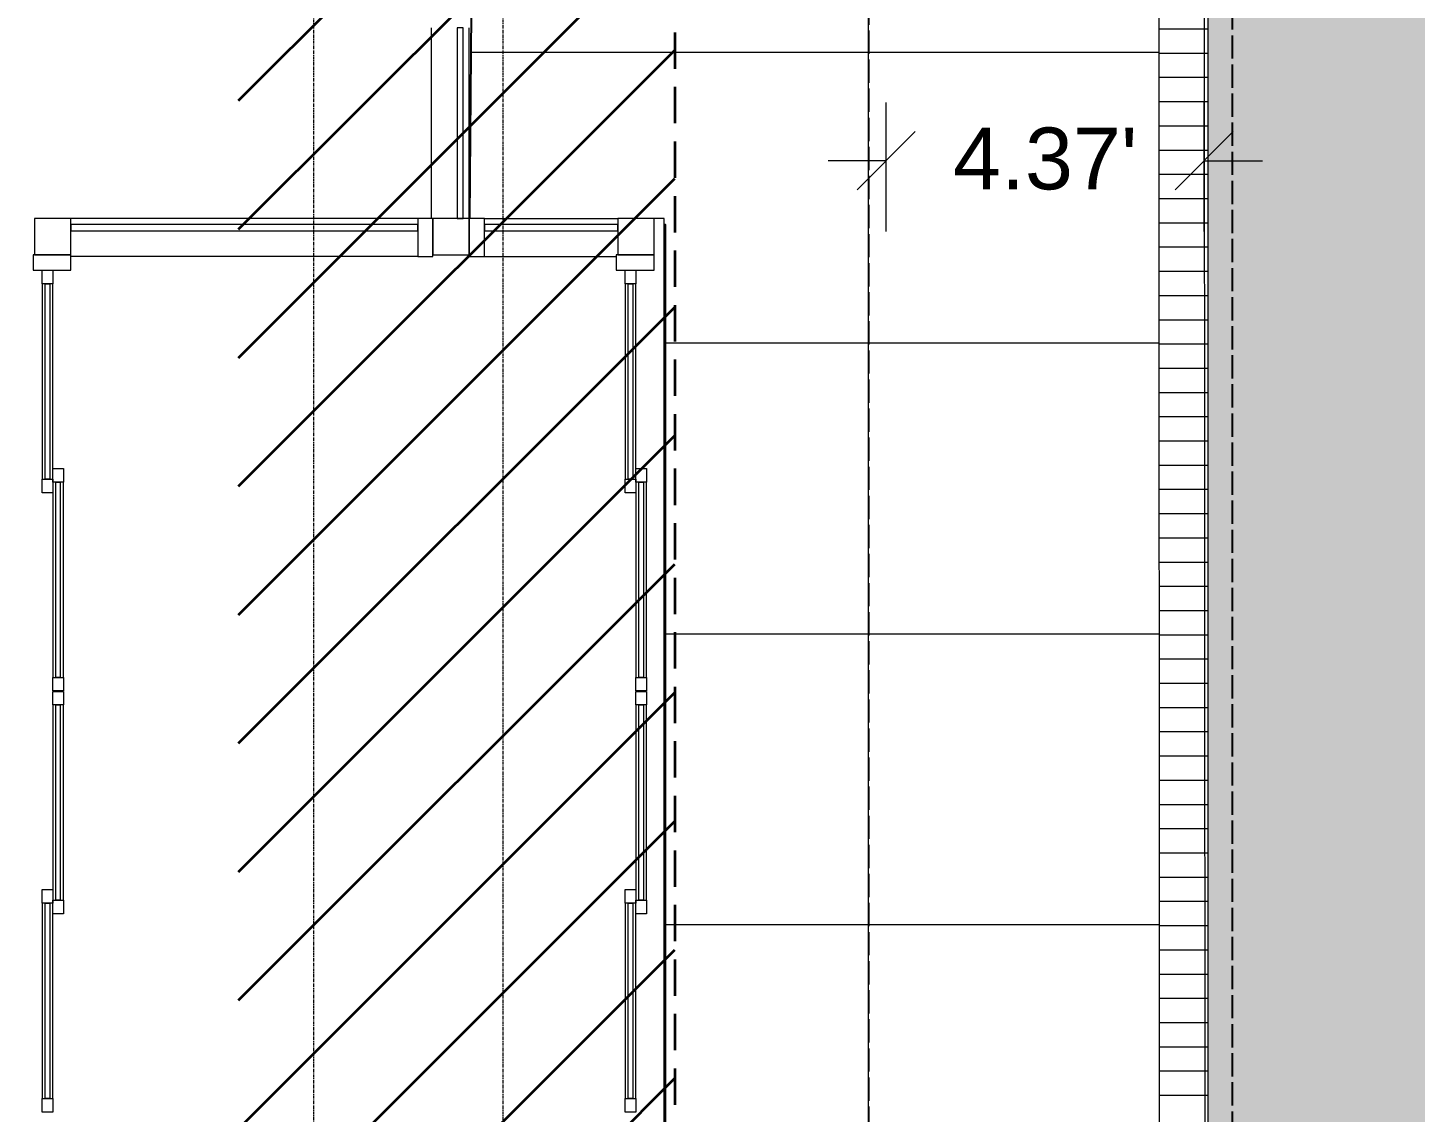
# Model space of a CAD drawing. Header units: inches. Extents: x 3268 to 7018, y 976 to 6708.
# Drawn here: x 5946 to 6175, y 3609.6 to 3788.6 of the extents above; entities that cross this region are included whole.
import ezdxf

# ---------------------------------------------------------------- set-up
doc = ezdxf.new("R2010")
doc.units = ezdxf.units.IN
doc.header["$MEASUREMENT"] = 0
for name, pattern in [('Grid Line 1_2_', [0.8749999999999999, 0.4999999999999999, -0.125, 0.125, -0.125]), ('IMPORT-DASHED _2_', [8.999999999999996, 5.999999999999998, -2.999999999999999]), ('IMPORT-EASEMENT2', [4.799999999999999, 3.839999999999999, -0.9599999999999999])]:
    doc.linetypes.add(name, pattern=pattern)
for name, color, linetype, lineweight in [('A-DOOR', 31, 'Continuous', 9), ('A-FLOR', 192, 'Continuous', 9), ('A-GLAZ-CURT', 52, 'Continuous', 9), ('A-GLAZ-CWMG', 51, 'Continuous', 9), ('C-ANNO-5FT-PED-ZONE', 130, 'Continuous', 25), ('C-BLDG', 3, 'Continuous', 25), ('C-ESMT-STBK', 4, 'IMPORT-DASHED _2_', 35), ('L-DROPOFF STUDIES', 2, 'Continuous', 15), ('L-PVMT-BRCK-HATC', 252, 'Continuous', 15), ('L-PVMT-CONC-HATC', 252, 'Continuous', 15), ('S-GRID', 1, 'Continuous', 9), ('site_dwg', 8, 'Continuous', 9)]:
    doc.layers.add(name, color=color, linetype=linetype, lineweight=lineweight)
doc.styles.add('Arial_1', font='arial.ttf', dxfattribs={"height": 10.2})

# ---------------------------------------------------------------- blocks, each defined once
blk = doc.blocks.new('Curtain Wall-Automatic Sliding Double Door - SEE ELEV-11183807-Overall Retail Plan Opt 2')
at = {"layer": 'A-DOOR'}
for p, q in [((-69.49999999999987, 0), (-69.49999999999987, 1.75)), ((-69.49999999999987, 1.75), (-67.24999999999983, 1.75)), ((-67.24999999999983, 0), (-69.49999999999987, 0)), ((-67.24999999999983, 1.75), (-67.24999999999983, 0)), ((-34.99999999999987, 1.75), (-67.24999999999983, 1.75)), ((-67.24999999999989, 0.4999999999999999), (-67.24999999999989, 1.249999999999999)), ((-67.24999999999989, 1.249999999999999), (-34.99999999999985, 1.249999999999999)), ((-34.99999999999985, 0.4999999999999999), (-67.24999999999989, 0.4999999999999999)), ((-67.24999999999983, 0), (-36.75000000000022, 0)), ((-36.74999999999994, -1.749999999999999), (-36.74999999999994, 1.498801083243961e-14)), ((-36.74999999999994, 1.498801083243961e-14), (-34.49999999999993, 1.498801083243961e-14)), ((-34.99999999999987, 0), (-34.99999999999987, 1.75)), ((-34.99999999999987, 1.75), (-32.74999999999996, 1.75)), ((-34.99999999999985, 1.249999999999999), (-34.99999999999985, 0.4999999999999999)), ((-32.74999999999996, 0), (-34.99999999999987, 0)), ((-34.49999999999993, 1.498801083243961e-14), (-34.49999999999993, -1.749999999999999)), ((-32.74999999999996, 1.75), (-32.74999999999996, 0)), ((-2.281249999999998, 1.498801083243961e-14), (-32.7499999999996, 1.498801083243961e-14)), ((-2.281249999999998, -1.749999999999999), (-2.281249999999998, 1.498801083243961e-14)), ((-2.281249999999998, 1.498801083243961e-14), (-0.03124999999999822, 1.498801083243961e-14)), ((-0.03124999999999822, 1.498801083243961e-14), (-0.03124999999999822, -1.749999999999999)), ((0.03125000000000355, -1.749999999999999), (0.03125000000000355, 1.498801083243961e-14)), ((0.03125000000000355, 1.498801083243961e-14), (2.281250000000003, 1.498801083243961e-14)), ((2.281250000000003, 1.498801083243961e-14), (2.281250000000003, -1.749999999999999)), ((32.74999999999961, 1.498801083243961e-14), (2.281250000000003, 1.498801083243961e-14)), ((32.74999999999994, 0), (32.74999999999994, 1.75)), ((32.74999999999994, 1.75), (34.99999999999989, 1.75)), ((34.99999999999989, 0), (32.74999999999994, 0)), ((34.49999999999994, -1.749999999999999), (34.49999999999994, 1.498801083243961e-14)), ((34.49999999999994, 1.498801083243961e-14), (36.74999999999994, 1.498801083243961e-14)), ((34.99999999999989, 1.75), (34.99999999999989, 0)), ((67.24999999999982, 1.75), (34.99999999999989, 1.75)), ((34.99999999999987, 0.4999999999999999), (34.99999999999987, 1.249999999999999)), ((34.99999999999987, 1.249999999999999), (67.2499999999999, 1.249999999999999)), ((67.2499999999999, 0.4999999999999999), (34.99999999999987, 0.4999999999999999)), ((36.75000000000024, 0), (67.24999999999982, 0)), ((36.74999999999994, 1.498801083243961e-14), (36.74999999999994, -1.749999999999999)), ((67.24999999999982, 0), (67.24999999999982, 1.75)), ((67.24999999999982, 1.75), (69.49999999999987, 1.75)), ((67.2499999999999, 1.249999999999999), (67.2499999999999, 0.4999999999999999)), ((69.49999999999987, 0), (67.24999999999982, 0)), ((69.49999999999987, 1.75), (69.49999999999987, 0)), ((-34.49999999999993, -1.749999999999999), (-36.74999999999994, -1.749999999999999)), ((-34.49999999999993, -1.249999999999809), (-34.49999999999993, -0.5000000000000324)), ((-34.49999999999993, -0.5000000000000324), (-2.281249999999998, -0.5000000000000324)), ((-2.281249999999998, -1.249999999999809), (-34.49999999999993, -1.249999999999809)), ((-34.49999999999993, -1.749999999999999), (-2.281249999999998, -1.749999999999999)), ((-2.281249999999998, -0.5000000000000324), (-2.281249999999998, -1.249999999999809)), ((-0.03124999999999822, -1.749999999999999), (-2.281249999999998, -1.749999999999999)), ((2.281250000000003, -1.749999999999999), (0.03125000000000355, -1.749999999999999)), ((2.281249999999998, -1.249999999999809), (2.281249999999998, -0.5000000000000324)), ((2.281249999999998, -0.5000000000000324), (34.49999999999994, -0.5000000000000324)), ((34.49999999999994, -1.249999999999809), (2.281249999999998, -1.249999999999809)), ((2.281250000000003, -1.749999999999999), (34.49999999999994, -1.749999999999999)), ((34.49999999999994, -0.5000000000000324), (34.49999999999994, -1.249999999999809)), ((36.74999999999994, -1.749999999999999), (34.49999999999994, -1.749999999999999))]:
    blk.add_line(p, q, dxfattribs=at)
blk = doc.blocks.new('Rectangular Mullion - 2_5_ x 6_ rectangular-7822256-Overall Retail Plan Opt 2')
at = {"layer": 'A-GLAZ-CWMG'}
for p, q in [((-2.49999999999909, 3), (0, 3)), ((-2.49999999999909, -1.159072837708663e-13), (-2.49999999999909, 3)), ((0, 3), (0, -3.250000000000454)), ((-2.49999999999909, -3.250000000000454), (-2.49999999999909, -1.750000000000397)), ((0, -3.250000000000454), (-2.49999999999909, -3.250000000000454))]:
    blk.add_line(p, q, dxfattribs=at)
blk = doc.blocks.new('Curtain Wall-Automatic Sliding Double Door - SEE ELEV-11184515-Overall Retail Plan Opt 2')
at = {"layer": 'A-DOOR'}
for p, q in [((-69.49999999999987, 0), (-69.49999999999987, 1.75)), ((-69.49999999999987, 1.75), (-67.24999999999983, 1.75)), ((-67.24999999999983, 0), (-69.49999999999987, 0)), ((-67.24999999999983, 1.75), (-67.24999999999983, 0)), ((-34.99999999999987, 1.75), (-67.24999999999983, 1.75)), ((-67.24999999999989, 0.4999999999999999), (-67.24999999999989, 1.249999999999999)), ((-67.24999999999989, 1.249999999999999), (-34.99999999999985, 1.249999999999999)), ((-34.99999999999985, 0.4999999999999999), (-67.24999999999989, 0.4999999999999999)), ((-67.24999999999983, 0), (-36.75000000000022, 0)), ((-36.74999999999994, -1.749999999999999), (-36.74999999999994, 1.498801083243961e-14)), ((-36.74999999999994, 1.498801083243961e-14), (-34.49999999999993, 1.498801083243961e-14)), ((-34.99999999999987, 0), (-34.99999999999987, 1.75)), ((-34.99999999999987, 1.75), (-32.74999999999996, 1.75)), ((-34.99999999999985, 1.249999999999999), (-34.99999999999985, 0.4999999999999999)), ((-32.74999999999996, 0), (-34.99999999999987, 0)), ((-34.49999999999993, 1.498801083243961e-14), (-34.49999999999993, -1.749999999999999)), ((-32.74999999999996, 1.75), (-32.74999999999996, 0)), ((-2.281249999999998, 1.498801083243961e-14), (-32.7499999999996, 1.498801083243961e-14)), ((-2.281249999999998, -1.749999999999999), (-2.281249999999998, 1.498801083243961e-14)), ((-2.281249999999998, 1.498801083243961e-14), (-0.03124999999999822, 1.498801083243961e-14)), ((-0.03124999999999822, 1.498801083243961e-14), (-0.03124999999999822, -1.749999999999999)), ((0.03125000000000355, -1.749999999999999), (0.03125000000000355, 1.498801083243961e-14)), ((0.03125000000000355, 1.498801083243961e-14), (2.281250000000003, 1.498801083243961e-14)), ((2.281250000000003, 1.498801083243961e-14), (2.281250000000003, -1.749999999999999)), ((32.74999999999961, 1.498801083243961e-14), (2.281250000000003, 1.498801083243961e-14)), ((32.74999999999994, 0), (32.74999999999994, 1.75)), ((32.74999999999994, 1.75), (34.99999999999989, 1.75)), ((34.99999999999989, 0), (32.74999999999994, 0)), ((34.49999999999994, -1.749999999999999), (34.49999999999994, 1.498801083243961e-14)), ((34.49999999999994, 1.498801083243961e-14), (36.74999999999994, 1.498801083243961e-14)), ((34.99999999999989, 1.75), (34.99999999999989, 0)), ((67.24999999999982, 1.75), (34.99999999999989, 1.75)), ((34.99999999999987, 0.4999999999999999), (34.99999999999987, 1.249999999999999)), ((34.99999999999987, 1.249999999999999), (67.2499999999999, 1.249999999999999)), ((67.2499999999999, 0.4999999999999999), (34.99999999999987, 0.4999999999999999)), ((36.75000000000024, 0), (67.24999999999982, 0)), ((36.74999999999994, 1.498801083243961e-14), (36.74999999999994, -1.749999999999999)), ((67.24999999999982, 0), (67.24999999999982, 1.75)), ((67.24999999999982, 1.75), (69.49999999999987, 1.75)), ((67.2499999999999, 1.249999999999999), (67.2499999999999, 0.4999999999999999)), ((69.49999999999987, 0), (67.24999999999982, 0)), ((69.49999999999987, 1.75), (69.49999999999987, 0)), ((-34.49999999999993, -1.749999999999999), (-36.74999999999994, -1.749999999999999)), ((-34.49999999999993, -1.249999999999809), (-34.49999999999993, -0.5000000000000324)), ((-34.49999999999993, -0.5000000000000324), (-2.281249999999998, -0.5000000000000324)), ((-2.281249999999998, -1.249999999999809), (-34.49999999999993, -1.249999999999809)), ((-34.49999999999993, -1.749999999999999), (-2.281249999999998, -1.749999999999999)), ((-2.281249999999998, -0.5000000000000324), (-2.281249999999998, -1.249999999999809)), ((-0.03124999999999822, -1.749999999999999), (-2.281249999999998, -1.749999999999999)), ((2.281250000000003, -1.749999999999999), (0.03125000000000355, -1.749999999999999)), ((2.281249999999998, -1.249999999999809), (2.281249999999998, -0.5000000000000324)), ((2.281249999999998, -0.5000000000000324), (34.49999999999994, -0.5000000000000324)), ((34.49999999999994, -1.249999999999809), (2.281249999999998, -1.249999999999809)), ((2.281250000000003, -1.749999999999999), (34.49999999999994, -1.749999999999999)), ((34.49999999999994, -0.5000000000000324), (34.49999999999994, -1.249999999999809)), ((36.74999999999994, -1.749999999999999), (34.49999999999994, -1.749999999999999))]:
    blk.add_line(p, q, dxfattribs=at)
blk = doc.blocks.new('Rectangular Mullion - 2_5_ x 6_ rectangular-V15-Overall Retail Plan Opt 2')
at = {"layer": 'A-GLAZ-CWMG'}
for p, q in [((-2.49999999999909, 3), (0, 3)), ((-2.49999999999909, 1.165068042041639e-12), (-2.49999999999909, 3)), ((0, 3), (0, -3.250000000000454)), ((-2.49999999999909, -3.250000000000454), (-2.49999999999909, -1.749999999999116)), ((0, -3.250000000000454), (-2.49999999999909, -3.250000000000454))]:
    blk.add_line(p, q, dxfattribs=at)
blk = doc.blocks.new('System Panel - GLA-01 - Insulated Glass - Clear-11184238-Overall Retail Plan Opt 2')
at = {"layer": 'A-GLAZ-CURT'}
for p, q in [((15.75, 1.999999999999545), (-15.75, 1.999999999999545)), ((-15.75, 1.999999999999545), (-15.75, 1.000000000000455)), ((-15.75, 1.000000000000455), (15.75, 1.000000000000455)), ((15.75, 1.000000000000455), (15.75, 1.999999999999545))]:
    blk.add_line(p, q, dxfattribs=at)
blk = doc.blocks.new('Quad Corner Mullion - 6_ x 6_ Quad Corner-9459327-Overall Retail Plan Opt 2')
at = {"layer": 'A-GLAZ-CWMG'}
for p, q in [((-3, 3), (3, 3)), ((-3, -3), (-3, 3)), ((3, 3), (3, -3)), ((3, -3), (-3, -3))]:
    blk.add_line(p, q, dxfattribs=at)
blk = doc.blocks.new('Rectangular Mullion - 2_5_ x 6_ rectangular-11184236-Overall Retail Plan Opt 2')
at = {"layer": 'A-GLAZ-CWMG'}
for p, q in [((6012.625343047519, 3757.148582565579), (6012.625343047519, 3788.648582565582)), ((6018.875343047519, 3757.148582565579), (6018.875343047519, 3788.648582565582))]:
    blk.add_line(p, q, dxfattribs=at)
blk = doc.blocks.new('System Panel - GLA-01 - Insulated Glass - Clear-11662807-Overall Retail Plan Opt 2')
at = {"layer": 'A-GLAZ-CURT'}
for p, q in [((11.00000000000227, -0.9999999999990904), (-11.00000000000227, -0.9999999999990904)), ((-11.00000000000227, -0.9999999999990904), (-11.00000000000227, -1.999999999998181)), ((-11.00000000000227, -1.999999999998181), (11.00000000000227, -1.999999999998181)), ((11.00000000000227, -1.999999999998181), (11.00000000000227, -0.9999999999990904))]:
    blk.add_line(p, q, dxfattribs=at)
blk = doc.blocks.new('Rectangular Mullion - 2_5_ x 6_ rectangular-11662806-Overall Retail Plan Opt 2')
at = {"layer": 'A-GLAZ-CWMG'}
for p, q in [((6021.37534304752, 3757.14858256558), (6043.375343047524, 3757.14858256558)), ((6021.37534304752, 3750.898582565581), (6043.125343047524, 3750.89858256558))]:
    blk.add_line(p, q, dxfattribs=at)
blk = doc.blocks.new('Quad Corner Mullion - 6_ x 6_ Quad Corner-7822263-Overall Retail Plan Opt 2')
at = {"layer": 'A-GLAZ-CWMG'}
for p, q in [((3, 3), (-3, 3)), ((-3, 3), (-3, -3)), ((3, -3), (3, 3)), ((-3, -3), (3, -3))]:
    blk.add_line(p, q, dxfattribs=at)
blk = doc.blocks.new('System Panel - GLA-01 - Insulated Glass - Clear-11662803-Overall Retail Plan Opt 2')
at = {"layer": 'A-GLAZ-CURT'}
for p, q in [((-0.9516645831037439, 1.999999999998181), (-28.62499999999818, 1.999999999998181)), ((-28.62499999999818, 1.999999999998181), (-28.62499999999818, 0.9999999999990904)), ((-28.62499999999818, 0.9999999999990904), (-0.9516141399037535, 0.9999999999990904)), ((28.62499999999681, 1.999999999998181), (-0.9516645831037439, 1.999999999998181)), ((-0.9516141399037535, 0.9999999999990904), (28.62499999999681, 0.9999999999990904)), ((28.62499999999681, 0.9999999999990904), (28.62499999999681, 1.999999999998181))]:
    blk.add_line(p, q, dxfattribs=at)
blk = doc.blocks.new('Rectangular Mullion - 2_5_ x 6_ rectangular-11662802-Overall Retail Plan Opt 2')
at = {"layer": 'A-GLAZ-CWMG'}
for p, q in [((5980.798628021219, 3757.14858256558), (5953.125343047524, 3757.14858256558)), ((6010.37534304752, 3757.148582565579), (5980.798628021219, 3757.14858256558)), ((5980.798943291217, 3750.89858256558), (5953.125343047524, 3750.89858256558)), ((6010.37534304752, 3750.89858256558), (5980.798943291217, 3750.89858256558))]:
    blk.add_line(p, q, dxfattribs=at)
blk = doc.blocks.new('Quad Corner Mullion - 6_ x 6_ Quad Corner-7822252-Overall Retail Plan Opt 2')
at = {"layer": 'A-GLAZ-CWMG'}
for p, q in [((3, 3), (-3, 3)), ((-3, 3), (-3, -3)), ((3, -3), (3, 3)), ((-3, -3), (3, -3))]:
    blk.add_line(p, q, dxfattribs=at)
blk = doc.blocks.new('Rectangular Mullion - 2_5_ x 6_ rectangular-11662804-Overall Retail Plan Opt 2')
at = {"layer": 'A-GLAZ-CWMG'}
for p, q in [((-2.500000000000454, 3.24999999999909), (0, 3.24999999999909)), ((-2.500000000000454, -3), (-2.500000000000454, 3.24999999999909)), ((0, 3.24999999999909), (0, -3)), ((0, -3), (-2.500000000000454, -3))]:
    blk.add_line(p, q, dxfattribs=at)
blk = doc.blocks.new('Rectangular Mullion - 2_5_ x 6_ rectangular-11662808-Overall Retail Plan Opt 2')
at = {"layer": 'A-GLAZ-CWMG'}
for p, q in [((-2.500000000000454, 3), (0, 3)), ((-2.500000000000454, -3.24999999999909), (-2.500000000000454, 3)), ((0, 3), (0, -3.24999999999909)), ((0, -3.24999999999909), (-2.500000000000454, -3.24999999999909))]:
    blk.add_line(p, q, dxfattribs=at)
blk = doc.blocks.new('site_dwg__ArchTick-12649359-Overall Retail Plan Opt 2')
at = {"layer": 'L-DROPOFF STUDIES', "color": 53}
blk.add_line((-5.999999999999999, -5.999999999999999), (5.999999999999999, 5.999999999999999), dxfattribs=at)
blk = doc.blocks.new('site_dwg_b2-12649368-Overall Retail Plan Opt 2')
at = {"layer": 'L-PVMT-BRCK-HATC', "color": 53}
blk.add_line((0, 0), (0, 7.990953347180038), dxfattribs=at)
blk = doc.blocks.new('site_dwg-12440225-Overall Retail Plan Opt 2')
at = {"layer": 'C-ESMT-STBK'}
h = blk.add_hatch(dxfattribs=at)
h.set_pattern_fill('FP_236', color=43, style=0, pattern_type=2)
h.set_pattern_definition([(41.19300000000002, (24349227.445, 9821790.73), (-9.878962955707756, 11.2874306606842), [])])
h.paths.add_polyline_path([(24340754.41764874, 9814238.256800799), (24341007.28369483, 9818038.207201697), (24340597.61508091, 9818336.289935663), (24339080.54507963, 9818175.041572), (24339041.04656363, 9818170.586227996), (24338991.68861391, 9818164.27902802), (24338951.70183868, 9818158.637384389), (24338912.96937073, 9818152.689061128), (24338874.36010189, 9818146.280125272), (24338835.87236292, 9818139.411975248), (24338797.50579851, 9818132.085986648), (24338766.50818425, 9818125.853604812), (24338766.89231019, 9818124.002092425), (24338807.18576453, 9818132.259389622), (24338846.06993594, 9818139.731584428), (24338885.04424, 9818146.727429258), (24338924.10287013, 9818153.245822722), (24338956.51865115, 9818158.316607647), (24338953.32382087, 9818110.342748318), (24338969.07279708, 9818112.710400388), (24339007.86497075, 9818118.055290567), (24339046.71994471, 9818122.92269113), (24339092.45343486, 9818128.037917001), (24340292.99008468, 9818255.650188034), (24340584.31472673, 9818286.605874758), (24340934.68922023, 9818031.666679043), (24340687.3560084, 9814314.861073798), (24339595.34670922, 9814726.863514047), (24339587.50957331, 9814715.68687136), (24338715.45843181, 9815327.180653278), (24338691.60180446, 9815293.158049863), (24339013.48739237, 9815068.288049085), (24339549.36884944, 9814692.907733086), (24340725.61240819, 9814249.124683892)])
h.paths.add_polyline_path([(24338722.46981283, 9815337.179779818), (24338763.80719084, 9815396.132170605), (24338658.92817304, 9815468.79891386), (24338617.74228099, 9815409.741564125), (24338722.19139668, 9815337.372683933)])
at = {"layer": 'L-PVMT-BRCK-HATC'}
h = blk.add_hatch(dxfattribs=at)
h.set_pattern_fill('FP_246', color=53, style=0, pattern_type=2)
h.set_pattern_definition([(41.19300000000002, (24339643.438, 9814490.821), (0.375403592299723, 5.641549445222338), [11.995, -3.998]), (131.193, (24339646.447, 9814493.454), (0.3754035922997256, 5.641549445222338), [11.995, -3.998])])
h.paths.add_polyline_path([(24340944.14260868, 9815161.56902191), (24340946.20790308, 9815192.747086309), (24341054.75702199, 9815287.751801526), (24341063.87239928, 9815424.199854838), (24341015.92996943, 9815427.389928112), (24341020.73005893, 9815499.242452446), (24341068.6233038, 9815496.042956479), (24341085.92457959, 9815756.343615633), (24341038.03025398, 9815759.526984198), (24341042.83057567, 9815831.382984137), (24341090.71518529, 9815828.196758201), (24341094.25579284, 9815881.407237886), (24340999.25292033, 9815989.95425186), (24341037.33064584, 9816562.210287204), (24341145.95890891, 9816657.28427078), (24341149.83738892, 9816715.34122569), (24341101.91933975, 9816718.542378701), (24341106.71858403, 9816790.382251019), (24341154.61183225, 9816787.182754835), (24341172.38615708, 9817054.592693102), (24341124.49183767, 9817057.776154408), (24341129.29215316, 9817129.632061608), (24341177.18540137, 9817126.432565417), (24341191.29366988, 9817337.949903736), (24341143.30704276, 9817341.15563808), (24341148.15635795, 9817412.992162973), (24341196.04622471, 9817409.792895138), (24341198.60298609, 9817448.452610748), (24341103.52900252, 9817557.080873795), (24341063.62171076, 9817559.73488301), (24340904.2315685, 9815164.235268736)])
at = {"layer": 'C-ANNO-5FT-PED-ZONE', "color": 213, "linetype": 'IMPORT-EASEMENT2', "flags": 128}
for points in [[(24341173.43156312, 9817974.569704888), (24341064.86211379, 9817879.53891328), (24341058.60739409, 9817785.539047208), (24341020.66169335, 9817759.050960105), (24341002.73584636, 9817494.243455587), (24341098.03372912, 9817385.653583419), (24341049.7296923, 9816657.855822798), (24340942.84306337, 9816588.119622858), (24340903.15724013, 9815991.696087312), (24340997.75345884, 9815877.316419568), (24340956.93820208, 9815281.87627089), (24340851.85462972, 9815190.060175546), (24340840.21389879, 9815028.451841284), (24340816.31959692, 9814987.856953233), (24340807.91752753, 9814861.58536387), (24340828.33680849, 9814837.590900285), (24340814.20948071, 9814639.141274119), (24340820.32276781, 9814572.244142456), (24340784.23728234, 9814041.25000657), (24340346.67693986, 9814070.985885575), (24339654.20889217, 9814556.549067944), (24339621.08674325, 9814593.99079329), (24339537.64412129, 9814651.844636435), (24339442.83972673, 9814690.826514924), (24339354.14331621, 9814753.02102556), (24339330.46229357, 9814798.298159737), (24339230.23757831, 9814867.973883716), (24339182.6163684, 9814867.152440649), (24339131.69313189, 9814915.47795062), (24338893.2467398, 9815077.690702066), (24338651.59712844, 9815247.640438044), (24338560.99241732, 9815303.182211477)], [(24341067.2900173, 9817559.490924602), (24341064.28329937, 9817515.0745312), (24341159.55060739, 9817406.519498283), (24341107.61336579, 9816623.980178425), (24341000.72143839, 9816554.24052159), (24340964.61006244, 9816011.536030035), (24341059.25053947, 9815897.102847952), (24341015.10094221, 9815253.019119129), (24340909.92571647, 9815161.122942245), (24340904.94869157, 9815092.026876932)]]:
    blk.add_lwpolyline(points, dxfattribs=at)
at = {"layer": 'C-BLDG', "color": 213}
blk.add_line((24340862.1508295, 9816366.426616926), (24340864.68090978, 9816400.33343596), dxfattribs=at)
at = {"layer": 'C-BLDG', "color": 213, "flags": 128}
blk.add_lwpolyline([(24340884.09139228, 9816213.18929578), (24340884.31991062, 9816213.174089516), (24340894.30836962, 9816363.279728565), (24340894.08756362, 9816363.292705512)], dxfattribs=at)
at = {"layer": 'C-ESMT-STBK', "color": 43}
blk.add_line((24341007.27473861, 9818038.206394771), (24340754.40937513, 9814238.266251713), dxfattribs=at)
at = {"layer": 'L-DROPOFF STUDIES', "color": 53}
for p, q in [((24340996.30766403, 9816559.022109756), (24340961.55866513, 9816032.160539962)), ((24340930.57076254, 9816359.721120926), (24340931.98443729, 9816380.96671557)), ((24340982.93939906, 9816356.267163003), (24340984.35104444, 9816377.482259076)), ((24340931.34706594, 9816371.387897387), (24340921.76824776, 9816372.025268741)), ((24340983.71367308, 9816367.903440895), (24340993.29249127, 9816367.26606954))]:
    blk.add_line(p, q, dxfattribs=at)
at = {"layer": 'L-PVMT-BRCK-HATC', "color": 53, "flags": 128}
blk.add_lwpolyline([(24341063.62171076, 9817559.73488301), (24340904.2315685, 9815164.235268736)], dxfattribs=at)
at = {"layer": 'L-PVMT-CONC-HATC', "color": 53}
for p, q in [((24340897.70729259, 9816391.545263357), (24340864.19155733, 9816393.775389193)), ((24340977.51586002, 9816386.234827928), (24340897.70729259, 9816391.545263357)), ((24340894.52020219, 9816343.651187997), (24340893.00892188, 9816343.751748083)), ((24340974.32900321, 9816338.340737024), (24340894.52020219, 9816343.651187997)), ((24340891.33311178, 9816295.757112635), (24340889.82191262, 9816295.857667321)), ((24340971.14214639, 9816290.446646119), (24340891.33311178, 9816295.757112635)), ((24340888.14602137, 9816247.863037271), (24340886.63490336, 9816247.96358656)), ((24340967.95528957, 9816242.552555213), (24340888.14602137, 9816247.863037271))]:
    blk.add_line(p, q, dxfattribs=at)
at = {"layer": 'L-PVMT-CONC-HATC', "color": 53, "flags": 128}
for points in [[(24340810.97856645, 9813883.407517424), (24341079.49527819, 9817918.8457369), (24341096.7375669, 9818177.973708384)], [(24340761.14013512, 9813857.37360203), (24340780.70351875, 9814151.384449093), (24340979.00650612, 9817131.606608108)]]:
    blk.add_lwpolyline(points, dxfattribs=at)
at = {"rotation": 86.19368400659664}
for p in [(24340985.75102628, 9816389.527060565), (24340985.48549071, 9816385.535883939), (24340985.21995514, 9816381.544707311), (24340984.95441957, 9816377.553530686), (24340984.688884, 9816373.56235406), (24340984.42334843, 9816369.571177434), (24340984.15781286, 9816365.580000808), (24340983.89227729, 9816361.58882418), (24340983.62674172, 9816357.597647555), (24340983.36120615, 9816353.60647093), (24340983.09567058, 9816349.615294304), (24340982.83013501, 9816345.624117676), (24340982.56459944, 9816341.63294105), (24340982.29906387, 9816337.641764425), (24340982.0335283, 9816333.650587797), (24340981.76799273, 9816329.659411173), (24340981.50245716, 9816325.668234546), (24340981.23692159, 9816321.67705792), (24340980.97138602, 9816317.685881294), (24340980.70585045, 9816313.694704667), (24340980.44031488, 9816309.703528043), (24340980.17477931, 9816305.712351415), (24340979.90924374, 9816301.72117479), (24340979.64370817, 9816297.729998164), (24340979.3781726, 9816293.738821536), (24340979.11263703, 9816289.747644912), (24340978.84710146, 9816285.756468285), (24340978.58156589, 9816281.76529166), (24340978.31603032, 9816277.774115033), (24340978.05049475, 9816273.782938406), (24340977.78495918, 9816269.79176178), (24340977.51942361, 9816265.800585154), (24340977.25388804, 9816261.809408529), (24340976.98835247, 9816257.818231901), (24340976.7228169, 9816253.827055275), (24340976.45728133, 9816249.83587865), (24340976.19174575, 9816245.844702024), (24340975.92621019, 9816241.853525398), (24340975.66067462, 9816237.86234877), (24340975.39513905, 9816233.871172145), (24340975.12960348, 9816229.87999552), (24340974.8640679, 9816225.888818892), (24340974.59853234, 9816221.897642268), (24340974.33299677, 9816217.90646564), (24340974.0674612, 9816213.915289015)]:
    blk.add_blockref('site_dwg_b2-12649368-Overall Retail Plan Opt 2', p, dxfattribs=at)
at = {"xscale": 0.8, "yscale": 0.8, "zscale": 0.8}
for p, rotation in [((24340931.34706594, 9816371.387897387), 356.1931696914649), ((24340983.71367308, 9816367.903440895), 176.1931696914649)]:
    blk.add_blockref('site_dwg__ArchTick-12649359-Overall Retail Plan Opt 2', p, dxfattribs=dict(at, rotation=rotation))
at = {"layer": 'L-DROPOFF STUDIES', "insert": (24340957.89400208, 9816375.1105683), "char_height": 10.2, "width": 36.46439024390243, "attachment_point": 2, "rotation": 356.19316969146485, "line_spacing_factor": 0.9417779076525878, "style": 'Arial_1'}
blk.add_mtext("4.37'", dxfattribs=at)

msp = doc.modelspace()

# ---------------------------------------------------------------- linework, layer by layer
at = {"layer": 'A-FLOR', "color": 7}
for p, q in [((6051.062843047516, 3757.14858256558), (6049.375343047526, 3757.14858256558)), ((6051.062843047516, 3601.148582565581), (6051.062843047516, 3757.14858256558))]:
    msp.add_line(p, q, dxfattribs=at)
at = {"layer": 'S-GRID', "linetype": 'Grid Line 1_2_'}
for p, q in [((5993.250343047522, 3355.523582565584), (5993.25034304753, 6288.946146825835)), ((6024.500343047525, 3355.523582565584), (6024.500343047521, 6288.94614682584))]:
    msp.add_line(p, q, dxfattribs=at)

# ---------------------------------------------------------------- block references
at = {"layer": 'A-DOOR', "rotation": 89.99999999999915}
for name, p in [('Curtain Wall-Automatic Sliding Double Door - SEE ELEV-11184515-Overall Retail Plan Opt 2', (5950.125343047524, 3679.14858256558)), ('Curtain Wall-Automatic Sliding Double Door - SEE ELEV-11183807-Overall Retail Plan Opt 2', (6046.375343047524, 3679.14858256558))]:
    msp.add_blockref(name, p, dxfattribs=at)
at = {"layer": 'A-GLAZ-CURT'}
for name, p, rotation in [('System Panel - GLA-01 - Insulated Glass - Clear-11184238-Overall Retail Plan Opt 2', (6015.875343047519, 3772.89858256558), 270), ('System Panel - GLA-01 - Insulated Glass - Clear-11662807-Overall Retail Plan Opt 2', (6032.375343047523, 3754.14858256558), 180)]:
    msp.add_blockref(name, p, dxfattribs=dict(at, rotation=rotation))
msp.add_blockref('System Panel - GLA-01 - Insulated Glass - Clear-11662803-Overall Retail Plan Opt 2', (5981.750343047523, 3754.14858256558), dxfattribs=at)
at = {"layer": 'A-GLAZ-CWMG'}
for name, p in [('Rectangular Mullion - 2_5_ x 6_ rectangular-11184236-Overall Retail Plan Opt 2', (0, 0)), ('Rectangular Mullion - 2_5_ x 6_ rectangular-11662802-Overall Retail Plan Opt 2', (0, 0)), ('Rectangular Mullion - 2_5_ x 6_ rectangular-11662806-Overall Retail Plan Opt 2', (0, 0)), ('Quad Corner Mullion - 6_ x 6_ Quad Corner-7822263-Overall Retail Plan Opt 2', (6046.375343047524, 3754.14858256558))]:
    msp.add_blockref(name, p, dxfattribs=at)
at = {"layer": 'A-GLAZ-CWMG', "rotation": 180}
msp.add_blockref('Quad Corner Mullion - 6_ x 6_ Quad Corner-7822252-Overall Retail Plan Opt 2', (5950.125343047524, 3754.14858256558), dxfattribs=at)
at = {"layer": 'A-GLAZ-CWMG', "extrusion": (0, 0, -1)}
for name, p, rotation in [('Rectangular Mullion - 2_5_ x 6_ rectangular-11662804-Overall Retail Plan Opt 2', (-6012.87534304752, 3754.148582565579), 180), ('Quad Corner Mullion - 6_ x 6_ Quad Corner-9459327-Overall Retail Plan Opt 2', (-6015.875343047519, 3754.148582565579), 270), ('Rectangular Mullion - 2_5_ x 6_ rectangular-V15-Overall Retail Plan Opt 2', (-5950.125343047524, 3751.14858256558), 90.00000000000087), ('Rectangular Mullion - 2_5_ x 6_ rectangular-7822256-Overall Retail Plan Opt 2', (-6046.375343047524, 3751.14858256558), 90.00000000000087)]:
    msp.add_blockref(name, p, dxfattribs=dict(at, rotation=rotation))
msp.add_blockref('Rectangular Mullion - 2_5_ x 6_ rectangular-11662808-Overall Retail Plan Opt 2', (-6018.87534304752, 3754.14858256558), dxfattribs=at)
at = {"layer": 'site_dwg', "color": 53, "lineweight": 15, "rotation": 3.810000000000009}
msp.add_blockref('site_dwg-12440225-Overall Retail Plan Opt 2', (-23628768.691637, -11408316.78144797), dxfattribs=at)

doc.saveas('drawing.dxf')
